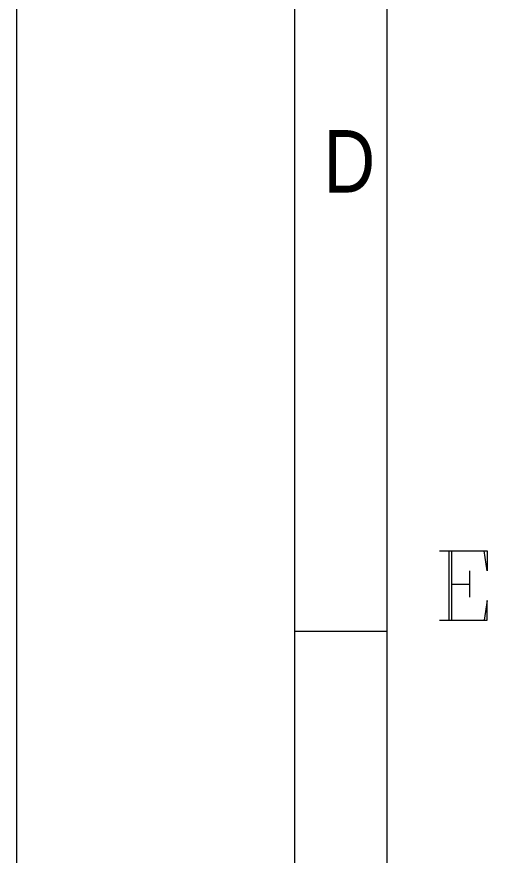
# Model space of a CAD drawing. Header units: millimetres. Extents: x 29 to 95071, y 20 to 67221.
# Drawn here: x 29 to 4123, y 31690 to 38930 of the extents above; entities that cross this region are included whole.
import ezdxf

# ---------------------------------------------------------------- set-up
doc = ezdxf.new("R2010")
doc.units = ezdxf.units.MM

msp = doc.modelspace()

# ---------------------------------------------------------------- linework, layer by layer
at = {"color": 7, "lineweight": 0}
for points in [[(95070.8, 19.8), (29.1, 19.8), (29.1, 67220.6), (95070.8, 67220.6)], [(94272.8, 817.8), (2428.1, 817.8), (2428.1, 66422.6), (94272.8, 66422.6)], [(93474.8, 1615.8), (3226.1, 1615.8), (3226.1, 65624.6), (93474.8, 65624.6)]]:
    msp.add_lwpolyline(points, close=True, dxfattribs=at)
for points in [[(3677.1, 34319), (4088.5, 34319), (4088.5, 34145.6), (4063.7, 34319)], [(3756.4, 34319), (3756.4, 33719.3)], [(3781.2, 34319), (3781.2, 33719.3)], [(3934.9, 34145.6), (3934.9, 33917.6)], [(3781.2, 34031.6), (3934.9, 34031.6)], [(3677.1, 33719.3), (4088.5, 33719.3), (4088.5, 33887.8), (4063.7, 33719.3)], [(3226.1, 33620.2), (2428.1, 33620.2)]]:
    msp.add_lwpolyline(points, dxfattribs=at)

# ---------------------------------------------------------------- texts
at = {"color": 7, "insert": (2675.9, 37951.5), "char_height": 539.544, "attachment_point": 1}
msp.add_mtext('{\\fSwiss721BT-LightCondensed|b0|i0|c0;D}', dxfattribs=at)

doc.saveas('drawing.dxf')
